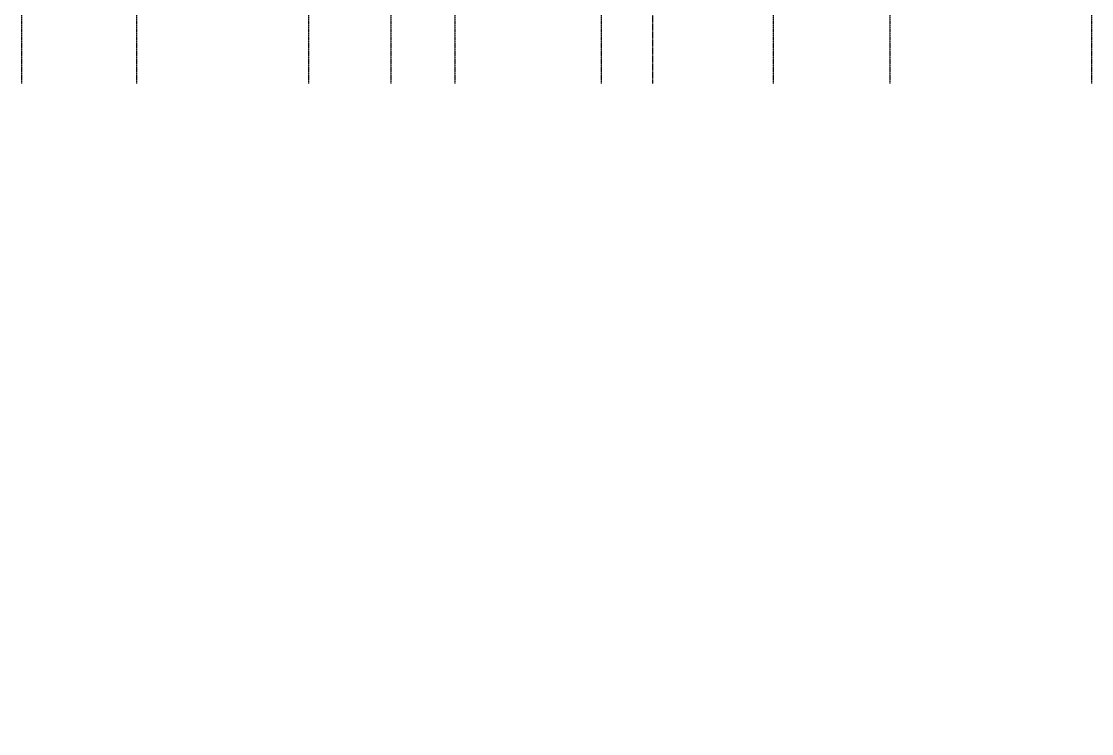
# Model space of a CAD drawing. Header units: inches. Extents: x 1442 to 5389, y 34 to 2400.
# Drawn here: x 2948 to 3701, y 34 to 535 of the extents above; entities that cross this region are included whole.
import ezdxf

# ---------------------------------------------------------------- set-up
doc = ezdxf.new("R2010")
doc.units = ezdxf.units.IN
doc.header["$MEASUREMENT"] = 0
doc.linetypes.add('CENTER2', pattern=[1.125, 0.75, -0.125, 0.125, -0.125])
for name, color, linetype in [('A-Grid(SmallScale)', 11, 'CENTER2'), ('Coordination', 1, 'Continuous'), ('details', 1, 'Continuous')]:
    doc.layers.add(name, color=color, linetype=linetype)
doc.styles.add('PDA1', font='ROMAND', dxfattribs={"width": 0.755})
doc.styles.add('ROMANS', font='ROMANS', dxfattribs={"height": 0.25})

msp = doc.modelspace()

# ---------------------------------------------------------------- linework, layer by layer
at = {"layer": 'A-Grid(SmallScale)'}
for p, q in [((2947.5, 2370.32), (2947.5, 491.06)), ((3028.5, 2370.32), (3028.5, 491.06)), ((3149.5, 2370.32), (3149.5, 491.06)), ((3207.5, 2370.32), (3207.5, 491.06)), ((3252.5, 2370.32), (3252.5, 491.06)), ((3355.5, 2370.32), (3355.5, 491.06)), ((3476.5, 2370.32), (3476.5, 491.06)), ((3558.5, 2370.32), (3558.5, 491.06)), ((3700.5, 2370.32), (3700.5, 491.06)), ((3391.5, 2351.96), (3391.5, 491.06))]:
    msp.add_line(p, q, dxfattribs=at)

# ---------------------------------------------------------------- texts
at = {"layer": 'Coordination', "insert": (3292.58, 137.36), "char_height": 0.25, "attachment_point": 9, "style": 'ROMANS'}
msp.add_mtext('\\A1;', dxfattribs=at)
at = {"layer": 'details', "insert": (2966.03, 33.63), "char_height": 9, "attachment_point": 6, "style": 'PDA1'}
msp.add_mtext('\\A1;', dxfattribs=at)

doc.saveas('drawing.dxf')
